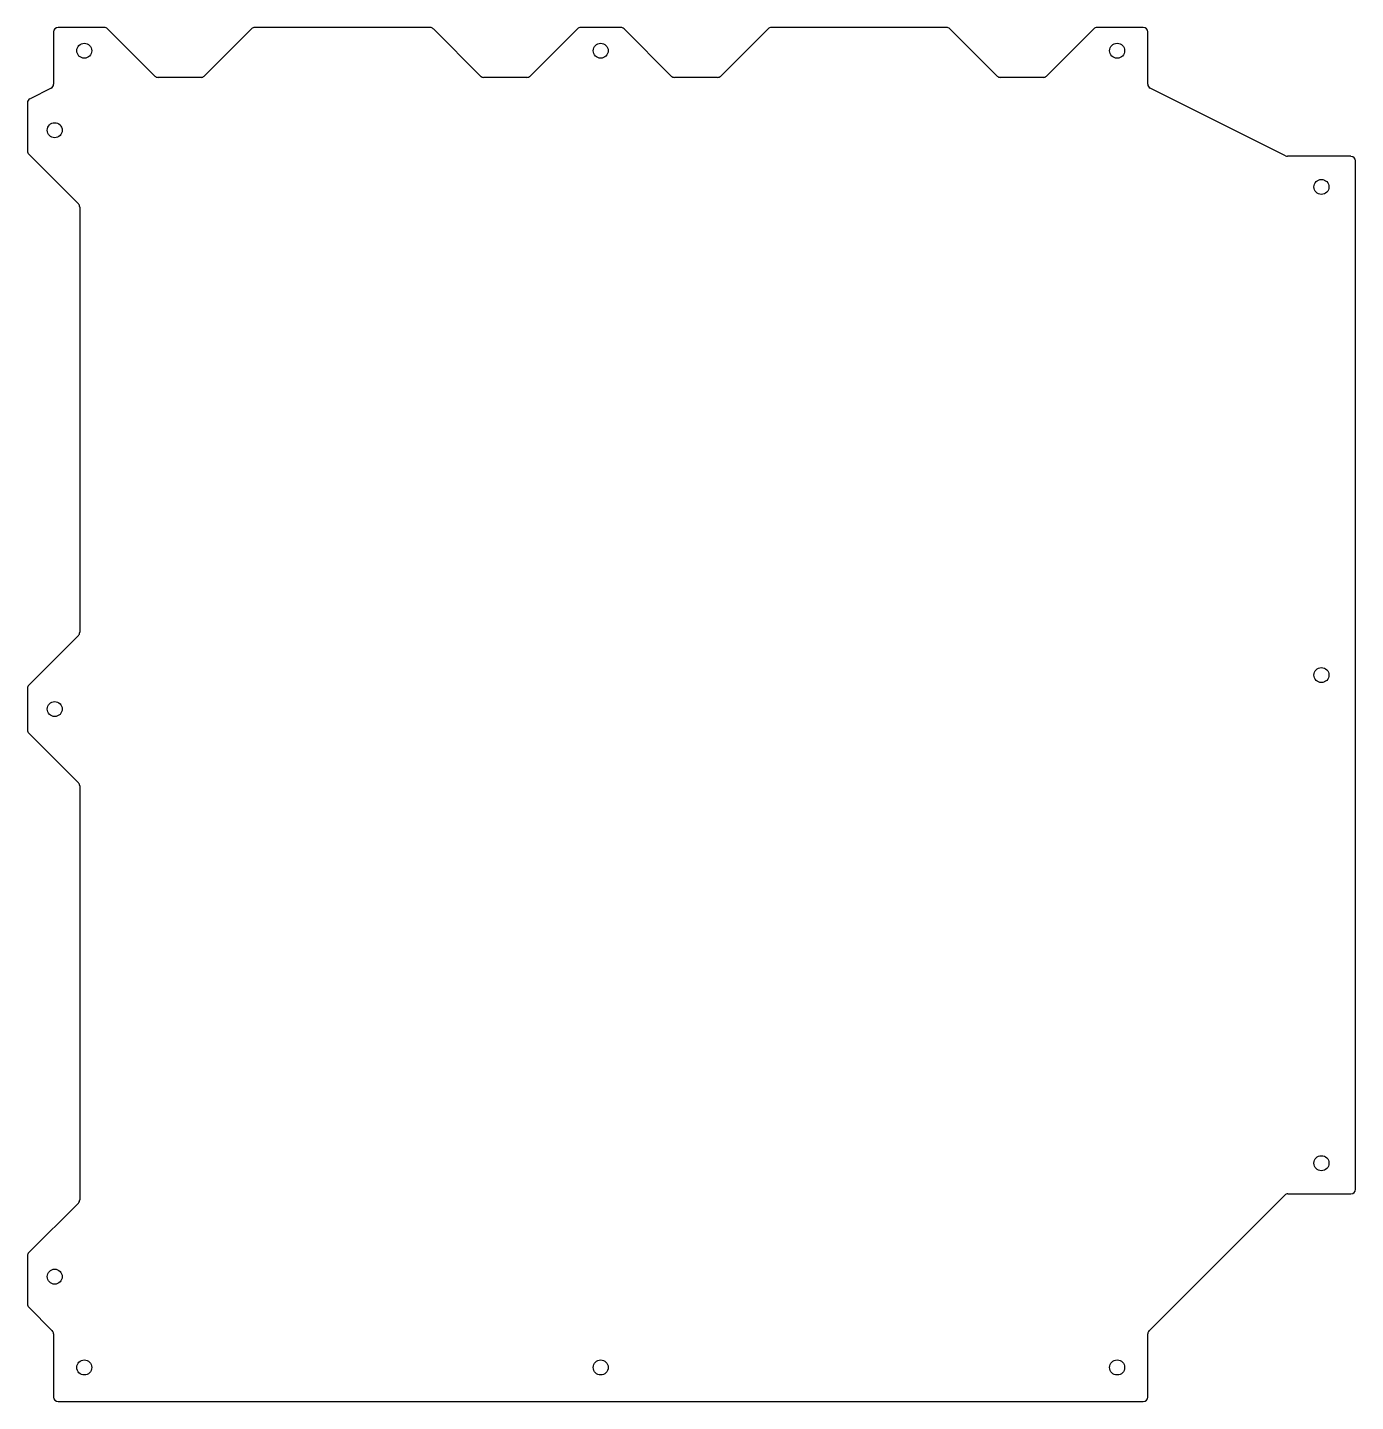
# Model space of a CAD drawing. Header units: inches. Extents: x -11.5 to 11.5, y -11.9 to 11.9.
import ezdxf

# ---------------------------------------------------------------- set-up
doc = ezdxf.new("R2010")
doc.units = ezdxf.units.IN
doc.layers.add('CUTOUTS', color=1, linetype='CONTINUOUS')
doc.layers.add('PERIMETER', color=5, linetype='CONTINUOUS')

msp = doc.modelspace()

# ---------------------------------------------------------------- linework, layer by layer
at = {"layer": 'CUTOUTS'}
for centre in [(-10.531, 11.511), (-1.575, 11.511), (7.382, 11.511), (-11.043, 10.133), (10.925, 9.149), (10.925, 0.684), (-11.043, 0.094), (10.925, -7.781), (-11.043, -9.749), (-10.531, -11.324), (-1.575, -11.324), (7.382, -11.324)]:
    msp.add_circle(centre, 0.13, dxfattribs=at)
at = {"layer": 'PERIMETER'}
for p, q in [((-4.533, 11.914), (-7.573, 11.914)), ((-1.226, 11.914), (-1.924, 11.914)), ((-11.063, 11.836), (-11.063, 10.932)), ((-10.183, 11.914), (-10.984, 11.914)), ((-9.307, 11.071), (-10.127, 11.891)), ((-7.629, 11.891), (-8.449, 11.071)), ((-3.657, 11.071), (-4.477, 11.891)), ((-1.979, 11.891), (-2.799, 11.071)), ((-0.35, 11.071), (-1.17, 11.891)), ((1.328, 11.891), (0.508, 11.071)), ((4.424, 11.914), (1.383, 11.914)), ((5.299, 11.071), (4.479, 11.891)), ((6.977, 11.891), (6.157, 11.071)), ((7.835, 11.914), (7.033, 11.914)), ((7.913, 10.932), (7.913, 11.836)), ((-8.505, 11.048), (-9.251, 11.048)), ((-2.855, 11.048), (-3.602, 11.048)), ((0.452, 11.048), (-0.295, 11.048)), ((6.102, 11.048), (5.355, 11.048)), ((-11.107, 10.862), (-11.472, 10.679)), ((10.304, 9.688), (7.957, 10.862)), ((-11.516, 10.609), (-11.516, 9.772)), ((-11.493, 9.716), (-10.633, 8.857)), ((11.437, 9.68), (10.339, 9.68)), ((11.516, -8.233), (11.516, 9.601)), ((-10.61, 8.801), (-10.61, 1.425)), ((-10.633, 1.37), (-11.493, 0.51)), ((-11.516, 0.455), (-11.516, -0.268)), ((-11.493, -0.323), (-10.633, -1.183)), ((-10.61, -1.238), (-10.61, -8.417)), ((7.936, -10.686), (10.287, -8.335)), ((10.343, -8.312), (11.437, -8.312)), ((-10.633, -8.473), (-11.493, -9.332)), ((-11.516, -9.388), (-11.516, -10.223)), ((-11.493, -10.279), (-11.086, -10.686)), ((-11.063, -10.741), (-11.063, -11.836)), ((7.913, -11.836), (7.913, -10.741)), ((-10.984, -11.914), (7.835, -11.914))]:
    msp.add_line(p, q, dxfattribs=at)
for centre, start, end in [((-4.533, 11.836), 45, 90), ((-1.924, 11.836), 90, 135), ((-1.226, 11.836), 45, 90), ((-10.984, 11.836), 90, 180), ((-10.183, 11.836), 45, 90), ((-7.573, 11.836), 90, 135), ((1.383, 11.836), 90, 135), ((4.424, 11.836), 45, 90), ((7.033, 11.836), 90, 135), ((7.835, 11.836), 0, 90), ((-9.251, 11.127), 225, 270), ((-8.505, 11.127), 270, 315), ((-3.602, 11.127), 225, 270), ((-2.855, 11.127), 270, 315), ((-0.295, 11.127), 225, 270), ((0.452, 11.127), 270, 315), ((5.355, 11.127), 225, 270), ((6.102, 11.127), 270, 315), ((-11.142, 10.932), -63.4349, 0), ((7.992, 10.932), 180, 243.4349), ((-11.437, 10.609), 116.5651, 180), ((-11.437, 9.772), 180, 225), ((10.339, 9.759), 243.4349, 270), ((11.437, 9.601), 0, 90), ((-10.689, 8.801), 0, 45), ((-10.689, 1.425), -45, 0), ((-11.437, 0.455), 135, 180), ((-11.437, -0.268), 180, 225), ((-10.689, -1.238), 0, 45), ((10.343, -8.391), 90, 135), ((11.437, -8.233), 270, 360), ((-10.689, -8.417), -45, 0), ((-11.437, -9.388), 135, 180), ((-11.437, -10.223), 180, 225), ((-11.142, -10.741), 0, 45), ((7.992, -10.741), 135, 180), ((-10.984, -11.836), 180, 270), ((7.835, -11.836), -90, 0)]:
    msp.add_arc(centre, 0.0787, start, end, dxfattribs=at)

doc.saveas('drawing.dxf')
